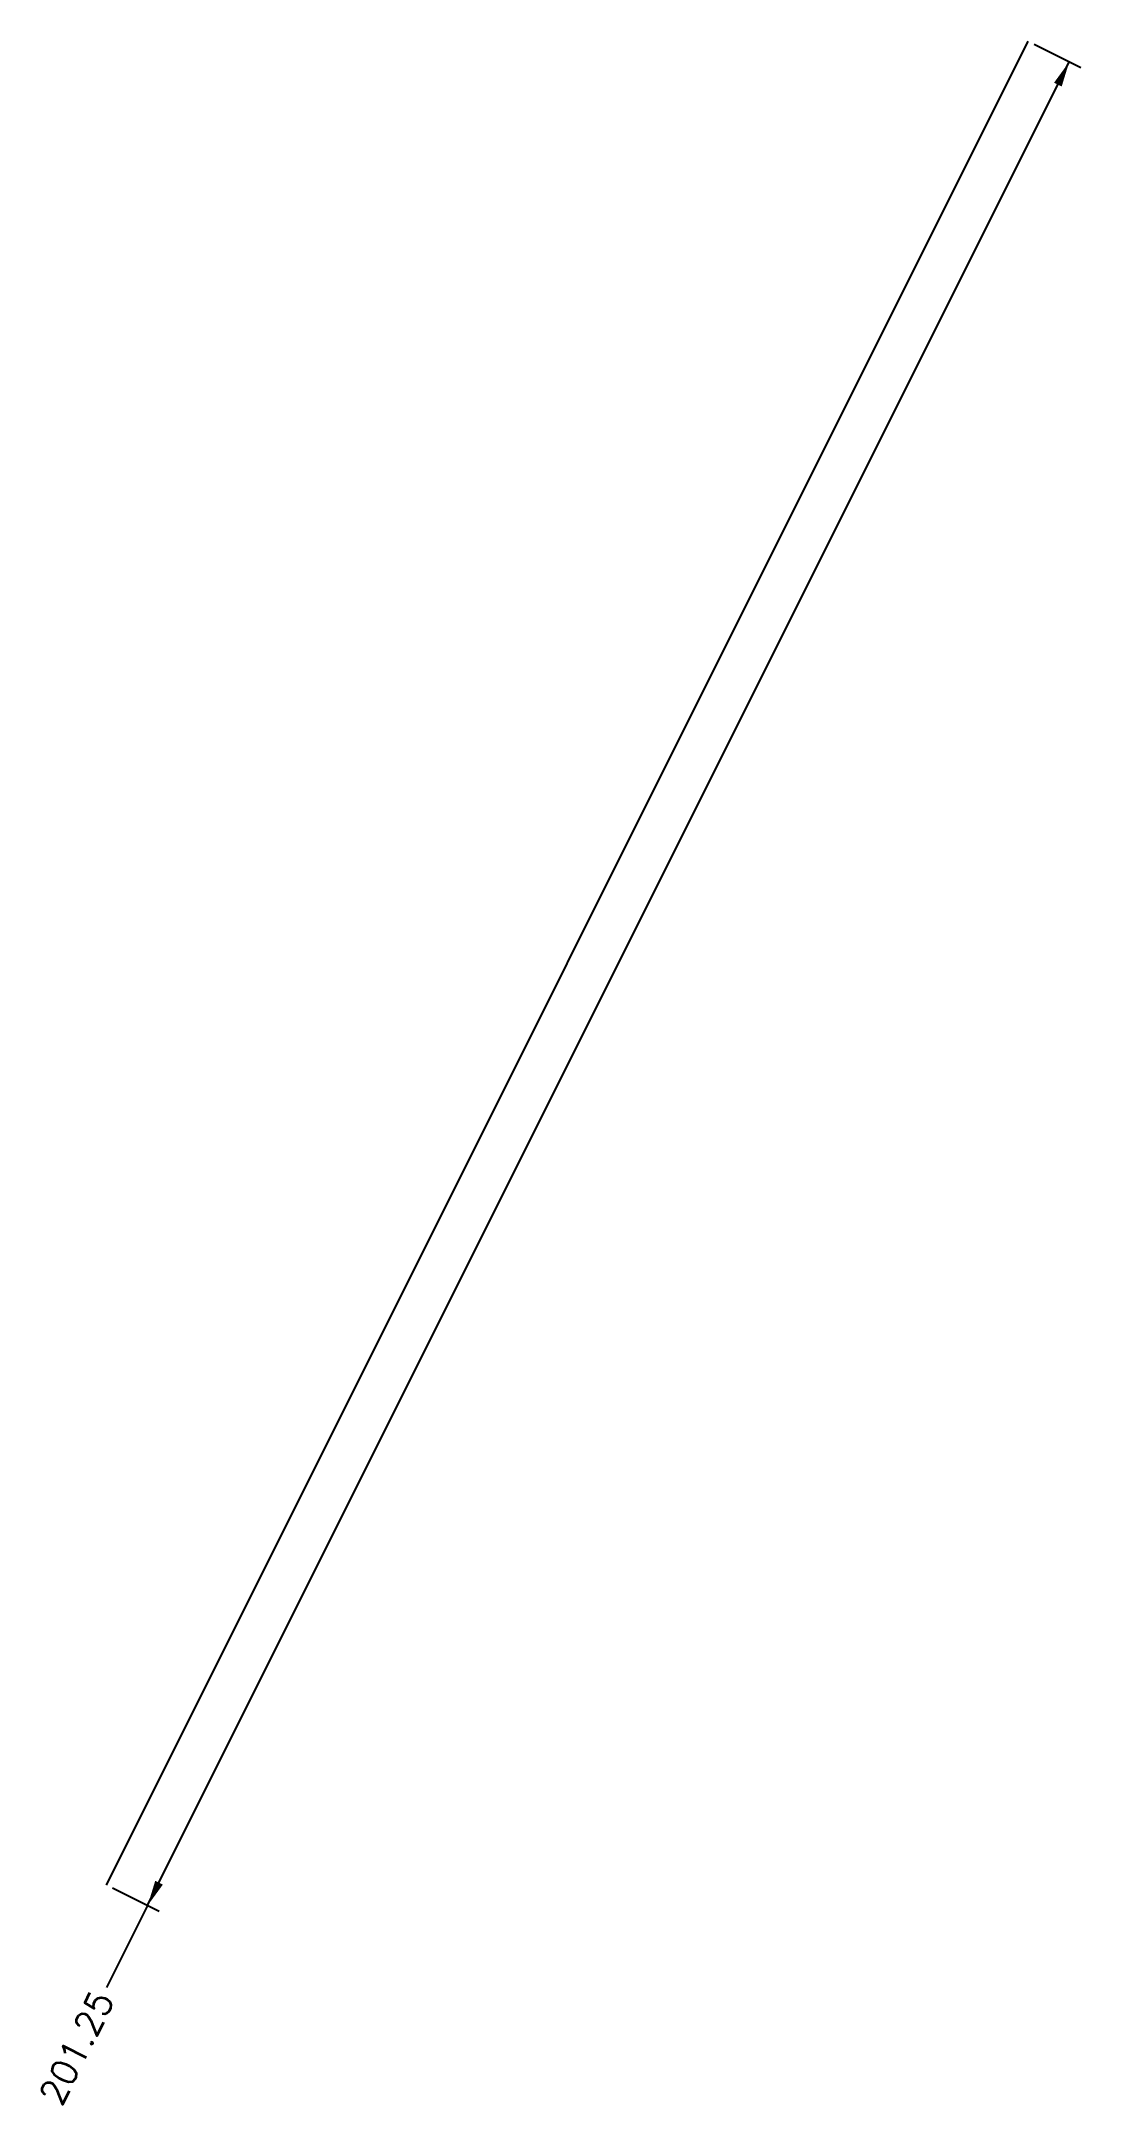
# Model space of a CAD drawing. Extents: x 4 to 105, y -1 to 200.
import ezdxf
from ezdxf.enums import TextEntityAlignment as Align

# ---------------------------------------------------------------- set-up
doc = ezdxf.new("R2010")
doc.units = 0
doc.layers.get('0').update_dxf_attribs({"linetype": 'CONTINUOUS'})
doc.layers.add('Dimension', color=94, linetype='CONTINUOUS')
doc.styles.get("Standard").update_dxf_attribs({"font": 'SIMPLEX'})
doc.dimstyles.get("Standard").update_dxf_attribs({"dimtxt": 2.5, "dimasz": 2.5, "dimexe": 1.25, "dimexo": 0.625, "dimtad": 0, "dimzin": 0, "dimcen": 2.5, "dimazin": 3, "dimtfac": 1, "dimtmove": 0, "dimatfit": 3})

# ---------------------------------------------------------------- blocks, each defined once
blk = doc.blocks.new('*D1')
at = {"layer": 'Dimension'}
for p, q in [((100.559017, 199.720492), (105.118034, 197.440983)), ((14, 18), (104, 198)), ((104, 198), (104, 198)), ((10.559017, 19.720492), (15.118034, 17.440983)), ((14, 18), (10, 10))]:
    blk.add_line(p, q, dxfattribs=at)
for points in [[(102.509288, 195.950271), (103.254644, 195.577593), (104, 198)], [(15.490712, 20.049729), (14.745356, 20.422407), (14, 18)]]:
    blk.add_solid(points, dxfattribs=at)
blk.add_text('201.25', height=2.5, rotation=63.434949, dxfattribs=at).set_placement((7.059571, 4.119141), align=Align.MIDDLE_CENTER)

msp = doc.modelspace()

# ---------------------------------------------------------------- linework, layer by layer
msp.add_line((10, 20), (100, 200))

# ---------------------------------------------------------------- dimensions: what is measured, and where the dimension line sits
at = {"layer": 'Dimension'}
dim = msp.add_aligned_dim(p1=(10, 20), p2=(100, 200), distance=-4.472, dimstyle='STANDARD', dxfattribs=at)
dim.commit()
dim.dimension.update_dxf_attribs({"geometry": '*D1', "text_midpoint": (7.06, 4.119)})

doc.saveas('drawing.dxf')
